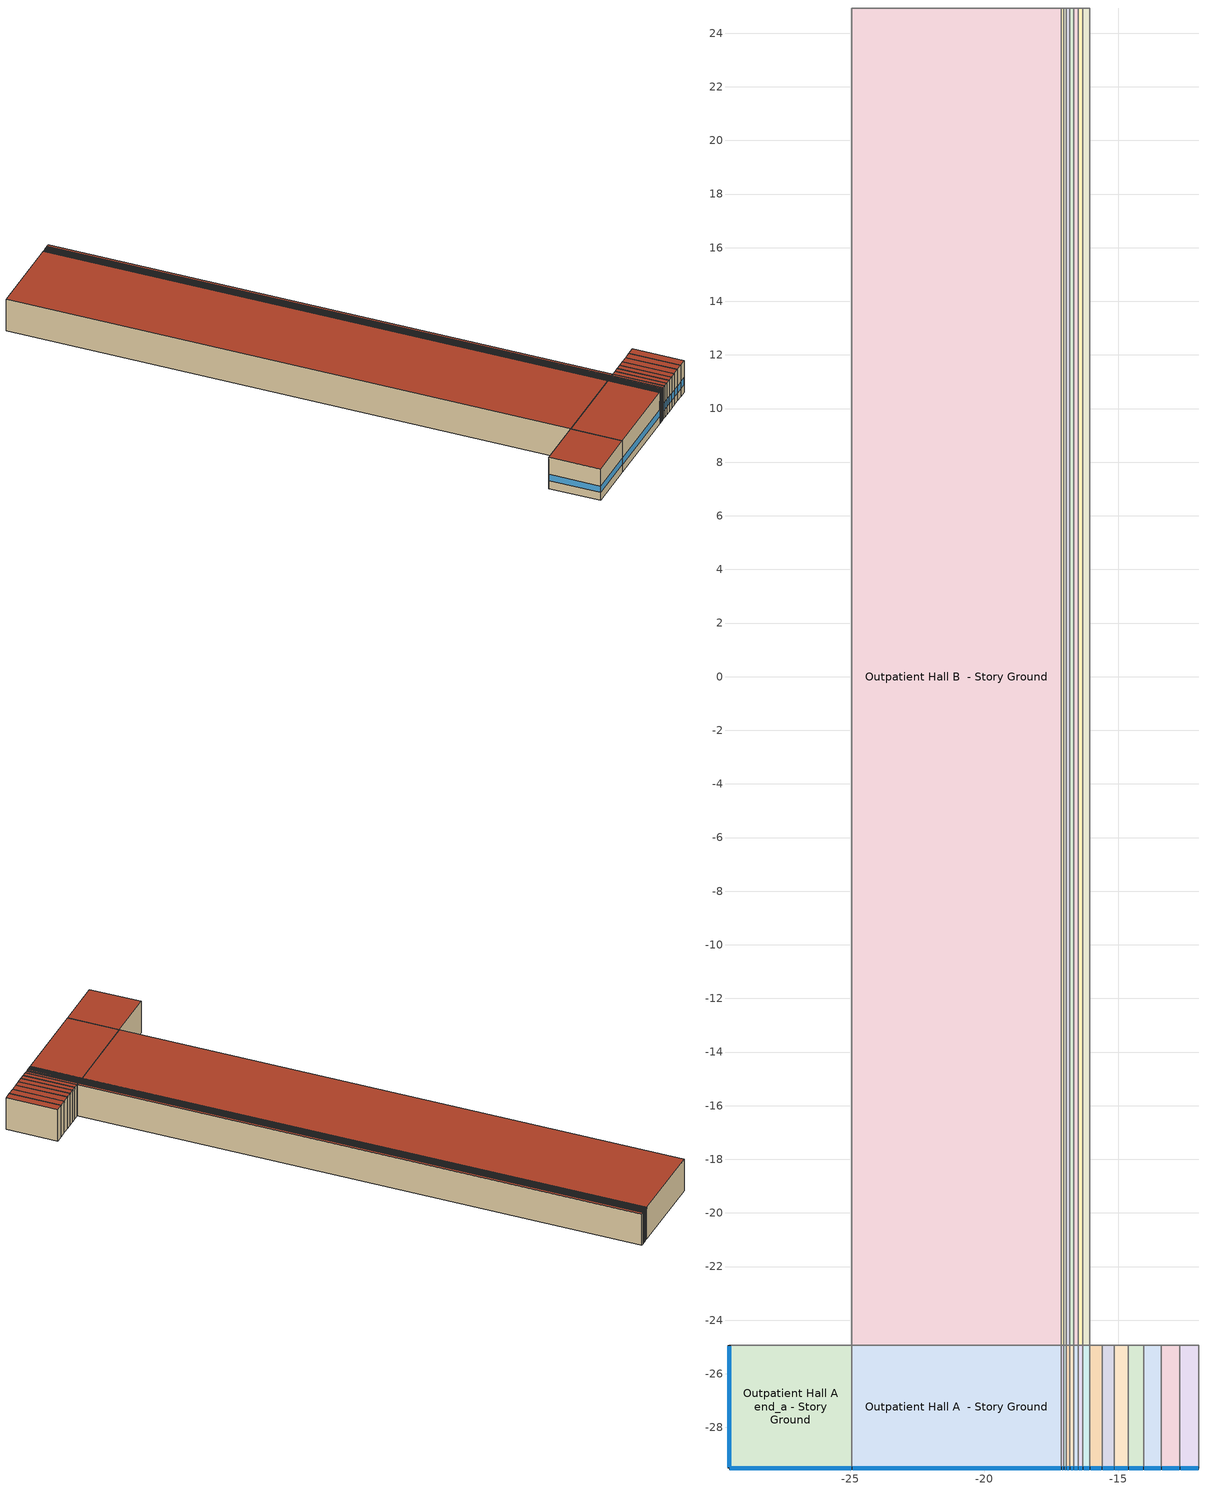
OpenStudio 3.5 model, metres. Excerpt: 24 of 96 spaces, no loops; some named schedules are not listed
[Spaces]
Outpatient Hall A end_a - Story Ground
 floor ground (ext-slab): -29.51,-29.51 -29.51,-24.94 -24.94,-24.94 -24.94,-29.51 z0
 wall outside (Typical Insulated Steel Framed Exterior Wall R-11.24): -29.51,-24.94 -29.51,-29.51 -24.94,-29.51 z0:3.05
 wall to Outpatient Hall B end_a - Story Ground: -24.94,-24.94 -29.51,-24.94 z0:3.05
 wall to Outpatient Hall A  - Story Ground: -24.94,-29.51 -24.94,-24.94 z0:3.05
 window (U 0.59 SHGC 0.36 Simple Glazing Window U-0.59 SHGC 0.36): -29.51,-24.97 -29.51,-29.49 / -29.49,-29.51 -24.97,-29.51 z0.76:1.38
 roof outside (Typical IEAD Roof R-17.24): -24.94,-29.51 -24.94,-24.94 -29.51,-24.94 -29.51,-29.51 z3.05
Outpatient Hall A  - Story Ground
 floor ground (ext-slab): -24.94,-29.51 -24.94,-24.94 -17.12,-24.94 -17.12,-29.51 z0
 wall outside (Typical Insulated Steel Framed Exterior Wall R-11.24): -24.94,-29.51 -17.12,-29.51 z0:3.05
 wall to Outpatient Hall B  - Story Ground: -17.12,-24.94 -24.94,-24.94 z0:3.05
 wall to Outpatient BioHazard A  - Story Ground: -17.12,-29.51 -17.12,-24.94 z0:3.05
 window (U 0.59 SHGC 0.36 Simple Glazing Window U-0.59 SHGC 0.36): -24.91,-29.51 -17.15,-29.51 z0.76:1.38
 roof outside (Typical IEAD Roof R-17.24): -17.12,-29.51 -17.12,-24.94 -24.94,-24.94 -24.94,-29.51 z3.05
Outpatient Hall B  - Story Ground
 floor ground (ext-slab): -24.94,-24.94 -24.94,24.94 -17.12,24.94 -17.12,-24.94 z0
 wall to Outpatient Hall B end_a - Story Ground: -24.94,24.94 -24.94,-24.94 z0:3.05
 wall to Outpatient Hall C  - Story Ground: -17.12,24.94 -24.94,24.94 z0:3.05
 wall to Outpatient BioHazard B  - Story Ground: -17.12,-24.94 -17.12,24.94 z0:3.05
 roof outside (Typical IEAD Roof R-17.24): -17.12,-24.94 -17.12,24.94 -24.94,24.94 -24.94,-24.94 z3.05
Outpatient BioHazard A  - Story Ground
 floor ground (ext-slab): -17.12,-29.51 -17.12,-24.94 -17.03,-24.94 -17.03,-29.51 z0
 wall outside (Typical Insulated Steel Framed Exterior Wall R-11.24): -17.12,-29.51 -17.03,-29.51 z0:3.05
 wall to Outpatient BioHazard B  - Story Ground: -17.03,-24.94 -17.12,-24.94 z0:3.05
 wall to Outpatient MedGas A  - Story Ground: -17.03,-29.51 -17.03,-24.94 z0:3.05
 window (U 0.59 SHGC 0.36 Simple Glazing Window U-0.59 SHGC 0.36): -17.1,-29.51 -17.06,-29.51 z0.76:2.16
 roof outside (Typical IEAD Roof R-17.24): -17.03,-29.51 -17.03,-24.94 -17.12,-24.94 -17.12,-29.51 z3.05
Outpatient BioHazard B  - Story Ground
 floor ground (ext-slab): -17.12,-24.94 -17.12,24.94 -17.03,24.94 -17.03,-24.94 z0
 wall to Outpatient BioHazard C  - Story Ground: -17.03,24.94 -17.12,24.94 z0:3.05
 wall to Outpatient MedGas B  - Story Ground: -17.03,-24.94 -17.03,24.94 z0:3.05
 roof outside (Typical IEAD Roof R-17.24): -17.03,-24.94 -17.03,24.94 -17.12,24.94 -17.12,-24.94 z3.05
Outpatient MedGas A  - Story Ground
 floor ground (ext-slab): -17.03,-29.51 -17.03,-24.94 -16.94,-24.94 -16.94,-29.51 z0
 wall outside (Typical Insulated Steel Framed Exterior Wall R-11.24): -17.03,-29.51 -16.94,-29.51 z0:3.05
 wall to Outpatient MedGas B  - Story Ground: -16.94,-24.94 -17.03,-24.94 z0:3.05
 wall to Outpatient DressingRoom A  - Story Ground: -16.94,-29.51 -16.94,-24.94 z0:3.05
 window (U 0.59 SHGC 0.36 Simple Glazing Window U-0.59 SHGC 0.36): -17.01,-29.51 -16.97,-29.51 z0.76:2.16
 roof outside (Typical IEAD Roof R-17.24): -16.94,-29.51 -16.94,-24.94 -17.03,-24.94 -17.03,-29.51 z3.05
Outpatient MedGas B  - Story Ground
 floor ground (ext-slab): -17.03,-24.94 -17.03,24.94 -16.94,24.94 -16.94,-24.94 z0
 wall to Outpatient MedGas C  - Story Ground: -16.94,24.94 -17.03,24.94 z0:3.05
 wall to Outpatient DressingRoom B  - Story Ground: -16.94,-24.94 -16.94,24.94 z0:3.05
 roof outside (Typical IEAD Roof R-17.24): -16.94,-24.94 -16.94,24.94 -17.03,24.94 -17.03,-24.94 z3.05
Outpatient DressingRoom A  - Story Ground
 floor ground (ext-slab): -16.94,-29.51 -16.94,-24.94 -16.81,-24.94 -16.81,-29.51 z0
 wall outside (Typical Insulated Steel Framed Exterior Wall R-11.24): -16.94,-29.51 -16.81,-29.51 z0:3.05
 wall to Outpatient DressingRoom B  - Story Ground: -16.81,-24.94 -16.94,-24.94 z0:3.05
 wall to Outpatient ElevatorPumpRoom A  - Story Ground: -16.81,-29.51 -16.81,-24.94 z0:3.05
 window (U 0.59 SHGC 0.36 Simple Glazing Window U-0.59 SHGC 0.36): -16.92,-29.51 -16.83,-29.51 z0.76:1.74
 roof outside (Typical IEAD Roof R-17.24): -16.81,-29.51 -16.81,-24.94 -16.94,-24.94 -16.94,-29.51 z3.05
Outpatient DressingRoom B  - Story Ground
 floor ground (ext-slab): -16.94,-24.94 -16.94,24.94 -16.81,24.94 -16.81,-24.94 z0
 wall to Outpatient DressingRoom C  - Story Ground: -16.81,24.94 -16.94,24.94 z0:3.05
 wall to Outpatient ElevatorPumpRoom B  - Story Ground: -16.81,-24.94 -16.81,24.94 z0:3.05
 roof outside (Typical IEAD Roof R-17.24): -16.81,-24.94 -16.81,24.94 -16.94,24.94 -16.94,-24.94 z3.05
Outpatient ElevatorPumpRoom A  - Story Ground
 floor ground (ext-slab): -16.81,-29.51 -16.81,-24.94 -16.66,-24.94 -16.66,-29.51 z0
 wall outside (Typical Insulated Steel Framed Exterior Wall R-11.24): -16.81,-29.51 -16.66,-29.51 z0:3.05
 wall to Outpatient ElevatorPumpRoom B  - Story Ground: -16.66,-24.94 -16.81,-24.94 z0:3.05
 wall to Outpatient Anesthesia A  - Story Ground: -16.66,-29.51 -16.66,-24.94 z0:3.05
 window (U 0.59 SHGC 0.36 Simple Glazing Window U-0.59 SHGC 0.36): -16.78,-29.51 -16.69,-29.51 z0.76:1.71
 roof outside (Typical IEAD Roof R-17.24): -16.66,-29.51 -16.66,-24.94 -16.81,-24.94 -16.81,-29.51 z3.05
Outpatient ElevatorPumpRoom B  - Story Ground
 floor ground (ext-slab): -16.81,-24.94 -16.81,24.94 -16.66,24.94 -16.66,-24.94 z0
 wall to Outpatient ElevatorPumpRoom C  - Story Ground: -16.66,24.94 -16.81,24.94 z0:3.05
 wall to Outpatient Anesthesia B  - Story Ground: -16.66,-24.94 -16.66,24.94 z0:3.05
 roof outside (Typical IEAD Roof R-17.24): -16.66,-24.94 -16.66,24.94 -16.81,24.94 -16.81,-24.94 z3.05
Outpatient Anesthesia A  - Story Ground
 floor ground (ext-slab): -16.66,-29.51 -16.66,-24.94 -16.5,-24.94 -16.5,-29.51 z0
 wall outside (Typical Insulated Steel Framed Exterior Wall R-11.24): -16.66,-29.51 -16.5,-29.51 z0:3.05
 wall to Outpatient Anesthesia B  - Story Ground: -16.5,-24.94 -16.66,-24.94 z0:3.05
 wall to Outpatient IT_Room A  - Story Ground: -16.5,-29.51 -16.5,-24.94 z0:3.05
 window (U 0.59 SHGC 0.36 Simple Glazing Window U-0.59 SHGC 0.36): -16.64,-29.51 -16.52,-29.51 z0.76:1.64
 roof outside (Typical IEAD Roof R-17.24): -16.5,-29.51 -16.5,-24.94 -16.66,-24.94 -16.66,-29.51 z3.05
Outpatient Anesthesia B  - Story Ground
 floor ground (ext-slab): -16.66,-24.94 -16.66,24.94 -16.5,24.94 -16.5,-24.94 z0
 wall to Outpatient Anesthesia C  - Story Ground: -16.5,24.94 -16.66,24.94 z0:3.05
 wall to Outpatient IT_Room B  - Story Ground: -16.5,-24.94 -16.5,24.94 z0:3.05
 roof outside (Typical IEAD Roof R-17.24): -16.5,-24.94 -16.5,24.94 -16.66,24.94 -16.66,-24.94 z3.05
Outpatient IT_Room A  - Story Ground
 floor ground (ext-slab): -16.5,-29.51 -16.5,-24.94 -16.32,-24.94 -16.32,-29.51 z0
 wall outside (Typical Insulated Steel Framed Exterior Wall R-11.24): -16.5,-29.51 -16.32,-29.51 z0:3.05
 wall to Outpatient IT_Room B  - Story Ground: -16.32,-24.94 -16.5,-24.94 z0:3.05
 wall to Outpatient MRI_Control A  - Story Ground: -16.32,-29.51 -16.32,-24.94 z0:3.05
 window (U 0.59 SHGC 0.36 Simple Glazing Window U-0.59 SHGC 0.36): -16.47,-29.51 -16.35,-29.51 z0.76:1.62
 roof outside (Typical IEAD Roof R-17.24): -16.32,-29.51 -16.32,-24.94 -16.5,-24.94 -16.5,-29.51 z3.05
Outpatient IT_Room B  - Story Ground
 floor ground (ext-slab): -16.5,-24.94 -16.5,24.94 -16.32,24.94 -16.32,-24.94 z0
 wall to Outpatient IT_Room C  - Story Ground: -16.32,24.94 -16.5,24.94 z0:3.05
 wall to Outpatient MRI_Control B  - Story Ground: -16.32,-24.94 -16.32,24.94 z0:3.05
 roof outside (Typical IEAD Roof R-17.24): -16.32,-24.94 -16.32,24.94 -16.5,24.94 -16.5,-24.94 z3.05
Outpatient MRI_Control A  - Story Ground
 floor ground (ext-slab): -16.32,-29.51 -16.32,-24.94 -16.06,-24.94 -16.06,-29.51 z0
 wall outside (Typical Insulated Steel Framed Exterior Wall R-11.24): -16.32,-29.51 -16.06,-29.51 z0:3.05
 wall to Outpatient MRI_Control B  - Story Ground: -16.06,-24.94 -16.32,-24.94 z0:3.05
 wall to Outpatient ProcedureRoom A  - Story Ground: -16.06,-29.51 -16.06,-24.94 z0:3.05
 window (U 0.59 SHGC 0.36 Simple Glazing Window U-0.59 SHGC 0.36): -16.3,-29.51 -16.08,-29.51 z0.76:1.52
 roof outside (Typical IEAD Roof R-17.24): -16.06,-29.51 -16.06,-24.94 -16.32,-24.94 -16.32,-29.51 z3.05
Outpatient MRI_Control B  - Story Ground
 floor ground (ext-slab): -16.32,-24.94 -16.32,24.94 -16.06,24.94 -16.06,-24.94 z0
 wall to Outpatient MRI_Control C  - Story Ground: -16.06,24.94 -16.32,24.94 z0:3.05
 wall to Outpatient ProcedureRoom B  - Story Ground: -16.06,-24.94 -16.06,24.94 z0:3.05
 roof outside (Typical IEAD Roof R-17.24): -16.06,-24.94 -16.06,24.94 -16.32,24.94 -16.32,-24.94 z3.05
Outpatient ProcedureRoom A  - Story Ground
 floor ground (ext-slab): -16.06,-29.51 -16.06,-24.94 -15.61,-24.94 -15.61,-29.51 z0
 wall outside (Typical Insulated Steel Framed Exterior Wall R-11.24): -16.06,-29.51 -15.61,-29.51 z0:3.05
 wall to Outpatient ProcedureRoom B  - Story Ground: -15.61,-24.94 -16.06,-24.94 z0:3.05
 wall to Outpatient CleanWork A  - Story Ground: -15.61,-29.51 -15.61,-24.94 z0:3.05
 window (U 0.59 SHGC 0.36 Simple Glazing Window U-0.59 SHGC 0.36): -16.03,-29.51 -15.63,-29.51 z0.76:1.45
 roof outside (Typical IEAD Roof R-17.24): -15.61,-29.51 -15.61,-24.94 -16.06,-24.94 -16.06,-29.51 z3.05
Outpatient CleanWork A  - Story Ground
 floor ground (ext-slab): -15.61,-29.51 -15.61,-24.94 -15.15,-24.94 -15.15,-29.51 z0
 wall outside (Typical Insulated Steel Framed Exterior Wall R-11.24): -15.61,-29.51 -15.15,-29.51 z0:3.05
 wall to Outpatient CleanWork B  - Story Ground: -15.15,-24.94 -15.61,-24.94 z0:3.05
 wall to Outpatient Conference A  - Story Ground: -15.15,-29.51 -15.15,-24.94 z0:3.05
 window (U 0.59 SHGC 0.36 Simple Glazing Window U-0.59 SHGC 0.36): -15.58,-29.51 -15.18,-29.51 z0.76:1.45
 roof outside (Typical IEAD Roof R-17.24): -15.15,-29.51 -15.15,-24.94 -15.61,-24.94 -15.61,-29.51 z3.05
Outpatient Conference A  - Story Ground
 floor ground (ext-slab): -15.15,-29.51 -15.15,-24.94 -14.62,-24.94 -14.62,-29.51 z0
 wall outside (Typical Insulated Steel Framed Exterior Wall R-11.24): -15.15,-29.51 -14.62,-29.51 z0:3.05
 wall to Outpatient Conference B  - Story Ground: -14.62,-24.94 -15.15,-24.94 z0:3.05
 wall to Outpatient Soil Work A  - Story Ground: -14.62,-29.51 -14.62,-24.94 z0:3.05
 window (U 0.59 SHGC 0.36 Simple Glazing Window U-0.59 SHGC 0.36): -15.13,-29.51 -14.65,-29.51 z0.76:1.44
 roof outside (Typical IEAD Roof R-17.24): -14.62,-29.51 -14.62,-24.94 -15.15,-24.94 -15.15,-29.51 z3.05
Outpatient Soil Work A  - Story Ground
 floor ground (ext-slab): -14.62,-29.51 -14.62,-24.94 -14.06,-24.94 -14.06,-29.51 z0
 wall outside (Typical Insulated Steel Framed Exterior Wall R-11.24): -14.62,-29.51 -14.06,-29.51 z0:3.05
 wall to Outpatient Soil Work B  - Story Ground: -14.06,-24.94 -14.62,-24.94 z0:3.05
 wall to Outpatient Cafe A  - Story Ground: -14.06,-29.51 -14.06,-24.94 z0:3.05
 window (U 0.59 SHGC 0.36 Simple Glazing Window U-0.59 SHGC 0.36): -14.6,-29.51 -14.08,-29.51 z0.76:1.43
 roof outside (Typical IEAD Roof R-17.24): -14.06,-29.51 -14.06,-24.94 -14.62,-24.94 -14.62,-29.51 z3.05
Outpatient Cafe A  - Story Ground
 floor ground (ext-slab): -14.06,-29.51 -14.06,-24.94 -13.39,-24.94 -13.39,-29.51 z0
 wall outside (Typical Insulated Steel Framed Exterior Wall R-11.24): -14.06,-29.51 -13.39,-29.51 z0:3.05
 wall to Outpatient Cafe B  - Story Ground: -13.39,-24.94 -14.06,-24.94 z0:3.05
 wall to Outpatient MRI A  - Story Ground: -13.39,-29.51 -13.39,-24.94 z0:3.05
 window (U 0.59 SHGC 0.36 Simple Glazing Window U-0.59 SHGC 0.36): -14.03,-29.51 -13.42,-29.51 z0.76:1.42
 roof outside (Typical IEAD Roof R-17.24): -13.39,-29.51 -13.39,-24.94 -14.06,-24.94 -14.06,-29.51 z3.05
Outpatient MRI A  - Story Ground
 floor ground (ext-slab): -13.39,-29.51 -13.39,-24.94 -12.7,-24.94 -12.7,-29.51 z0
 wall outside (Typical Insulated Steel Framed Exterior Wall R-11.24): -13.39,-29.51 -12.7,-29.51 z0:3.05
 wall to Outpatient MRI B  - Story Ground: -12.7,-24.94 -13.39,-24.94 z0:3.05
 wall to Outpatient Elec/MechRoom A  - Story Ground: -12.7,-29.51 -12.7,-24.94 z0:3.05
 window (U 0.59 SHGC 0.36 Simple Glazing Window U-0.59 SHGC 0.36): -13.37,-29.51 -12.73,-29.51 z0.76:1.42
 roof outside (Typical IEAD Roof R-17.24): -12.7,-29.51 -12.7,-24.94 -13.39,-24.94 -13.39,-29.51 z3.05
Outpatient Elec/MechRoom A  - Story Ground
 floor ground (ext-slab): -12.7,-29.51 -12.7,-24.94 -12,-24.94 -12,-29.51 z0
 wall outside (Typical Insulated Steel Framed Exterior Wall R-11.24): -12.7,-29.51 -12,-29.51 z0:3.05
 wall to Outpatient Elec/MechRoom B  - Story Ground: -12,-24.94 -12.7,-24.94 z0:3.05
 wall to Outpatient PreOp A  - Story Ground: -12,-29.51 -12,-24.94 z0:3.05
 window (U 0.59 SHGC 0.36 Simple Glazing Window U-0.59 SHGC 0.36): -12.68,-29.51 -12.03,-29.51 z0.76:1.42
 roof outside (Typical IEAD Roof R-17.24): -12,-29.51 -12,-24.94 -12.7,-24.94 -12.7,-29.51 z3.05
[Site]
Knoxville Municipal: Latitude {deg}=35.82; Longitude {deg}=-83.99; Time Zone {hr}=-5; Elevation {m}=299; Terrain=City
[Site:WaterMainsTemperature]
Calculation Method=Correlation; Annual Average Outdoor Air Temperature {C}=16.1917; Maximum Difference In Monthly Average Outdoor Air Temperatures {deltaC}=20.5
[SizingPeriod:DesignDay] Daily Dry-Bulb Temperature Range {deltaC}=10.3; Barometric Pressure {Pa}=97784; Wind Speed {m/s}=3.2; Wind Direction {deg}=260; Sky Clearness=0; Rain Indicator=No; Snow Indicator=No; Day of Month=21; Month=7; Day Type=SummerDesignDay; Daylight Saving Time Indicator=No; Dry-Bulb Temperature Range Modifier Type=DefaultMultipliers; Solar Model Indicator=ASHRAETau; ASHRAE Clear Sky Optical Depth for Beam Irradiance=0.455; ASHRAE Clear Sky Optical Depth for Diffuse Irradiance=2.134
Name | Maximum Dry-Bulb Temperature {C} | Humidity Condition Type | Wetbulb or DewPoint at Maximum Dry-Bulb {C}
Knoxville Municipal Ann Clg .4% Condns DB=>MWB 1 | 33.9 | Wetbulb | 23.3
Knoxville Municipal Ann Clg .4% Condns WB=>MDB 1 | 31 | Wetbulb | 25.1
Knoxville Municipal Ann Clg 1% Condns DB=>MWB 1 | 32.6 | Wetbulb | 23.1
Knoxville Municipal Ann Clg 2% Condns DP=>MDB 1 | 26.4 | Dewpoint | 22.4
[ClimateZones]
Climate Zone Institution Name 1=ASHRAE; Climate Zone Document Name 1=ANSI/ASHRAE Standard 169; Climate Zone Document Year 1=2006; Climate Zone Value 1=ASHRAE 169-2013-4A; Climate Zone Institution Name 2=CEC; Climate Zone Document Name 2=California Climate Zone Descriptions; Climate Zone Document Year 2=1995
[Building]
ComStock 90.1-2004|Outpatient: North Axis {deg}=270; Default Construction Set=Res ComStock 90.1-2004 - Outpatient - ASHRAE 169-2013-4A; Default Schedule Set=Building Default Schedule Set; Standards Building Type=Outpatient
[Site:GroundTemperature:BuildingSurface]
20.15, 20.07, 20.18, 20.33, 20.5, 21.55, 21.82, 21.91, 21.85, 20.84, 20.51, 20.3
[DefaultConstructionSet]
Res ComStock 90.1-2004 - Outpatient - ASHRAE 169-2013-4A: Default Exterior Surface Constructions=Default Surface Constructions 1; Default Interior Surface Constructions=Default Surface Constructions 2; Default Ground Contact Surface Constructions=Default Surface Constructions 3; Default Exterior SubSurface Constructions=Default Sub Surface Constructions 1; Default Interior SubSurface Constructions=Default Sub Surface Constructions 2; Interior Partition Construction=Typical Interior Partition
[DefaultSurfaceConstructions]
Name | Floor Construction | Wall Construction | Roof Ceiling Construction
Default Surface Constructions 1 | Typical Insulated Exterior Mass Floor R-9.35 | Typical Insulated Steel Framed Exterior Wall R-8.06 | Typical IEAD Roof R-15.87
Default Surface Constructions 2 | Typical Interior Floor | Typical Interior Wall | Typical Interior Ceiling
Default Surface Constructions 3 | Typical Insulated Carpeted 6in Slab Floor | Typical Insulated Basement Mass Wall
[Construction]
Typical Insulated Exterior Mass Floor R-9.35: Typical Insulation R-6.78, 4 in. Normalweight Concrete Floor, Typical Carpet Pad
Typical Insulated Steel Framed Exterior Wall R-8.06: 25mm Stucco, 5/8 in. Gypsum Board, Typical Insulation R-5.89, 5/8 in. Gypsum Board
Typical IEAD Roof R-15.87: Roof Membrane, Typical Insulation R-14.76, Metal Roof Surface
Typical Interior Floor: 100mm Normalweight concrete floor, CP02 CARPET PAD
Typical Interior Wall: G01 13mm gypsum board, G01 13mm gypsum board
Typical Interior Ceiling: CP02 CARPET PAD, 100mm Normalweight concrete floor
Typical Insulated Carpeted 6in Slab Floor: 6 in. Normalweight Concrete Floor, Typical Carpet Pad
Typical Insulated Basement Mass Wall: 8 in. Concrete Block Basement Wall
U 0.57 SHGC 0.39 Dbl Ref-D Clr 6mm/6mm Air: REF D CLEAR 6MM, AIR 6MM, CLEAR 6MM
Typical Insulated Metal Door R-1.43: F08 Metal surface, Typical Insulation R-0.58
Typical Overhead Door R-0.86: Typical Insulation R-0.01
U 1.17 SHGC 0.49 Simple Glazing Skylight U-1.17 SHGC 0.39: U 1.17 SHGC 0.49 Simple Glazing U-1.17 SHGC 0.39
Typical Interior Window: Clear 3mm
Typical Interior Door; Typical Interior Partition: G05 25mm wood
InteriorFurnishings: Std Wood 6inch
ext-slab: 6 in. Normalweight Concrete Floor
Typical IEAD Roof R-17.24: Roof Membrane, Typical Insulation R-16.12, Metal Roof Surface
Typical Insulated Steel Framed Exterior Wall R-11.24: 25mm Stucco, 5/8 in. Gypsum Board, Typical Insulation R-9.06, 5/8 in. Gypsum Board
U 0.59 SHGC 0.36 Simple Glazing Window U-0.59 SHGC 0.36: U 0.59 SHGC 0.36 Simple Glazing U-1.18 SHGC 0.36
[Material:NoMass] Roughness=Smooth; Thermal Absorptance=0.9; Solar Absorptance=0.7
Name | Thermal Resistance {m2-K/W} | Visible Absorptance
Typical Insulation R-6.78 | 1.19347 | 0.7
Typical Carpet Pad; CP02 CARPET PAD | 0.21648 | 0.8
Typical Insulation R-5.89 | 1.03652 | 0.7
Typical Insulation R-14.76 | 2.59864 | 0.7
Typical Insulation R-0.58 | 0.101875 | 0.7
Typical Insulation R-0.01 | 0.001 | 0.7
Typical Insulation R-16.12 | 2.83962 | 0.7
Typical Insulation R-9.06 | 1.59504 | 0.7
[Material]
Name | Roughness | Thickness {m} | Conductivity {W/m-K} | Density {kg/m3} | Specific Heat {J/kg-K} | Thermal Absorptance | Solar Absorptance | Visible Absorptance
4 in. Normalweight Concrete Floor | MediumRough | 0.1016 | 2.31 | 2322 | 832 | 0.9 | 0.7 | 0.7
25mm Stucco | Smooth | 0.0254 | 0.72 | 1856 | 840 | 0.9 | 0.7 | 0.7
5/8 in. Gypsum Board | MediumSmooth | 0.0159 | 0.16 | 800 | 1090 | 0.9 | 0.7 | 0.7
Roof Membrane | VeryRough | 0.0095 | 0.16 | 1121.29 | 1460 | 0.9 | 0.7 | 0.7
Metal Roof Surface; F08 Metal surface | Smooth | 0.0008 | 45.28 | 7824 | 500 | 0.9 | 0.7 | 0.7
100mm Normalweight concrete floor | MediumRough | 0.1016 | 2.31045 | 2322 | 832.557 |  | 0 | 0
G01 13mm gypsum board | Smooth | 0.0127 | 0.160031 | 800.001 | 1090.73 | 0.9 | 0.7 | 0.5
6 in. Normalweight Concrete Floor | MediumRough | 0.1524 | 2.31 | 2322 | 832 | 0.9 | 0.7 | 0.7
8 in. Concrete Block Basement Wall | MediumRough | 0.2032 | 1.326 | 1842 | 912 | 0.9 | 0.7 | 0.7
G05 25mm wood | MediumSmooth | 0.0254 | 0.15 | 608 | 1630 | 0.9 | 0.5 | 0.5
Std Wood 6inch | MediumSmooth | 0.15 | 0.12 | 540 | 1210 | 0.9 | 0.7 | 0.7
[DefaultSubSurfaceConstructions]
Name | Fixed Window Construction | Operable Window Construction | Door Construction | Glass Door Construction | Overhead Door Construction | Skylight Construction | Tubular Daylight Dome Construction | Tubular Daylight Diffuser Construction
Default Sub Surface Constructions 1 | U 0.57 SHGC 0.39 Dbl Ref-D Clr 6mm/6mm Air | U 0.57 SHGC 0.39 Dbl Ref-D Clr 6mm/6mm Air | Typical Insulated Metal Door R-1.43 | U 0.57 SHGC 0.39 Dbl Ref-D Clr 6mm/6mm Air | Typical Overhead Door R-0.86 | U 1.17 SHGC 0.49 Simple Glazing Skylight U-1.17 SHGC 0.39 | Typical Interior Window | Typical Interior Window
Default Sub Surface Constructions 2 | Typical Interior Window | Typical Interior Window | Typical Interior Door
[WindowMaterial:Glazing] Optical Data Type=SpectralAverage; Infrared Transmittance at Normal Incidence=0; Front Side Infrared Hemispherical Emissivity=0.84; Conductivity {W/m-K}=0.9; Dirt Correction Factor for Solar and Visible Transmittance=1; Solar Diffusing=No
Name | Thickness {m} | Solar Transmittance at Normal Incidence | Front Side Solar Reflectance at Normal Incidence | Back Side Solar Reflectance at Normal Incidence | Visible Transmittance at Normal Incidence | Front Side Visible Reflectance at Normal Incidence | Back Side Visible Reflectance at Normal Incidence | Back Side Infrared Hemispherical Emissivity
REF D CLEAR 6MM | 0.006 | 0.429 | 0.308 | 0.379 | 0.334 | 0.453 | 0.505 | 0.82
CLEAR 6MM | 0.006 | 0.775 | 0.071 | 0.071 | 0.881 | 0.08 | 0.08 | 0.84
Clear 3mm | 0.003 | 0.837 | 0.075 | 0.075 | 0.898 | 0.081 | 0.081 | 0.84
[WindowMaterial:Gas]
AIR 6MM: Gas Type=Air; Thickness {m}=0.0063
[WindowMaterial:SimpleGlazingSystem]
Name | U-Factor {W/m2-K} | Solar Heat Gain Coefficient | Visible Transmittance
U 1.17 SHGC 0.49 Simple Glazing U-1.17 SHGC 0.39 | 6.64357 | 0.39 | 0.38
U 0.59 SHGC 0.36 Simple Glazing U-1.18 SHGC 0.36 | 6.72051 | 0.36 | 0.27
[SpaceType] Standards Building Type=Outpatient
Name | Default Schedule Set | Design Specification Outdoor Air Object | Standards Space Type
Outpatient Anesthesia - ComStock 90.1-2004 | Outpatient Anesthesia Schedule Set | Outpatient Anesthesia Ventilation | Anesthesia
Outpatient BioHazard - ComStock 90.1-2004 | Outpatient BioHazard Schedule Set | Outpatient BioHazard Ventilation | BioHazard
Outpatient Cafe - ComStock 90.1-2004 | Outpatient Cafe Schedule Set | Outpatient Cafe Ventilation | Cafe
Outpatient CleanWork - ComStock 90.1-2004 | Outpatient CleanWork Schedule Set | Outpatient CleanWork Ventilation | CleanWork
Outpatient Conference - ComStock 90.1-2004 | Outpatient Conference Schedule Set | Outpatient Conference Ventilation | Conference
Outpatient DressingRoom - ComStock 90.1-2004 | Outpatient DressingRoom Schedule Set | Outpatient DressingRoom Ventilation | DressingRoom
Outpatient Elec/MechRoom - ComStock 90.1-2004 | Outpatient Elec/MechRoom Schedule Set | Outpatient Elec/MechRoom Ventilation | Elec/MechRoom
Outpatient ElevatorPumpRoom - ComStock 90.1-2004 | Outpatient ElevatorPumpRoom Schedule Set | Outpatient ElevatorPumpRoom Ventilation | ElevatorPumpRoom
Outpatient Hall - ComStock 90.1-2004 | Outpatient Hall Schedule Set | Outpatient Hall Ventilation | Hall
Outpatient IT_Room - ComStock 90.1-2004 | Outpatient IT_Room Schedule Set | Outpatient IT_Room Ventilation | IT_Room
Outpatient MedGas - ComStock 90.1-2004 | Outpatient MedGas Schedule Set | Outpatient MedGas Ventilation | MedGas
Outpatient MRI - ComStock 90.1-2004 | Outpatient MRI Schedule Set | Outpatient MRI Ventilation | MRI
Outpatient MRI_Control - ComStock 90.1-2004 | Outpatient MRI_Control Schedule Set | Outpatient MRI_Control Ventilation | MRI_Control
Outpatient ProcedureRoom - ComStock 90.1-2004 | Outpatient ProcedureRoom Schedule Set | Outpatient ProcedureRoom Ventilation | ProcedureRoom
Outpatient Soil Work - ComStock 90.1-2004 | Outpatient Soil Work Schedule Set | Outpatient Soil Work Ventilation | Soil Work
[BuildingStory]
Story Ground: Nominal Z Coordinate {m}=0; Nominal Floor to Floor Height {m}=3.048
[Space] Building Story=Story Ground
Name | Space Type | Thermal Zone
Outpatient Hall A end_a - Story Ground | Outpatient Hall - ComStock 90.1-2004 | Zone Outpatient Hall A end_a - Story Ground
Outpatient Hall A  - Story Ground | Outpatient Hall - ComStock 90.1-2004 | Zone Outpatient Hall A  - Story Ground
Outpatient Hall B  - Story Ground | Outpatient Hall - ComStock 90.1-2004 | Zone Outpatient Hall B  - Story Ground
Outpatient BioHazard A  - Story Ground | Outpatient BioHazard - ComStock 90.1-2004 | Zone Outpatient BioHazard A  - Story Ground
Outpatient BioHazard B  - Story Ground | Outpatient BioHazard - ComStock 90.1-2004 | Zone Outpatient BioHazard B  - Story Ground
Outpatient MedGas A  - Story Ground | Outpatient MedGas - ComStock 90.1-2004 | Zone Outpatient MedGas A  - Story Ground
Outpatient MedGas B  - Story Ground | Outpatient MedGas - ComStock 90.1-2004 | Zone Outpatient MedGas B  - Story Ground
Outpatient DressingRoom A  - Story Ground | Outpatient DressingRoom - ComStock 90.1-2004 | Zone Outpatient DressingRoom A  - Story Ground
Outpatient DressingRoom B  - Story Ground | Outpatient DressingRoom - ComStock 90.1-2004 | Zone Outpatient DressingRoom B  - Story Ground
Outpatient ElevatorPumpRoom A  - Story Ground | Outpatient ElevatorPumpRoom - ComStock 90.1-2004 | Zone Outpatient ElevatorPumpRoom A  - Story Ground
Outpatient ElevatorPumpRoom B  - Story Ground | Outpatient ElevatorPumpRoom - ComStock 90.1-2004 | Zone Outpatient ElevatorPumpRoom B  - Story Ground
Outpatient Anesthesia A  - Story Ground | Outpatient Anesthesia - ComStock 90.1-2004 | Zone Outpatient Anesthesia A  - Story Ground
Outpatient Anesthesia B  - Story Ground | Outpatient Anesthesia - ComStock 90.1-2004 | Zone Outpatient Anesthesia B  - Story Ground
Outpatient IT_Room A  - Story Ground | Outpatient IT_Room - ComStock 90.1-2004 | Zone Outpatient IT_Room A  - Story Ground
Outpatient IT_Room B  - Story Ground | Outpatient IT_Room - ComStock 90.1-2004 | Zone Outpatient IT_Room B  - Story Ground
Outpatient MRI_Control A  - Story Ground | Outpatient MRI_Control - ComStock 90.1-2004 | Zone Outpatient MRI_Control A  - Story Ground
Outpatient MRI_Control B  - Story Ground | Outpatient MRI_Control - ComStock 90.1-2004 | Zone Outpatient MRI_Control B  - Story Ground
Outpatient ProcedureRoom A  - Story Ground | Outpatient ProcedureRoom - ComStock 90.1-2004 | Zone Outpatient ProcedureRoom A  - Story Ground
Outpatient CleanWork A  - Story Ground | Outpatient CleanWork - ComStock 90.1-2004 | Zone Outpatient CleanWork A  - Story Ground
Outpatient Conference A  - Story Ground | Outpatient Conference - ComStock 90.1-2004 | Zone Outpatient Conference A  - Story Ground
Outpatient Soil Work A  - Story Ground | Outpatient Soil Work - ComStock 90.1-2004 | Zone Outpatient Soil Work A  - Story Ground
Outpatient Cafe A  - Story Ground | Outpatient Cafe - ComStock 90.1-2004 | Zone Outpatient Cafe A  - Story Ground
Outpatient MRI A  - Story Ground | Outpatient MRI - ComStock 90.1-2004 | Zone Outpatient MRI A  - Story Ground
Outpatient Elec/MechRoom A  - Story Ground | Outpatient Elec/MechRoom - ComStock 90.1-2004 | Zone Outpatient Elec/MechRoom A  - Story Ground
[ThermalZone] Multiplier=1; Use Ideal Air Loads=No
Name | Thermostat
Zone Outpatient Hall A end_a - Story Ground | Outpatient Hall - ComStock 90.1-2004 Thermostat 4
Zone Outpatient Hall A  - Story Ground | Outpatient Hall - ComStock 90.1-2004 Thermostat 5
Zone Outpatient Hall B  - Story Ground | Outpatient Hall - ComStock 90.1-2004 Thermostat 3
Zone Outpatient BioHazard A  - Story Ground | Outpatient BioHazard - ComStock 90.1-2004 Thermostat 2
Zone Outpatient BioHazard B  - Story Ground | Outpatient BioHazard - ComStock 90.1-2004 Thermostat
Zone Outpatient MedGas A  - Story Ground | Outpatient MedGas - ComStock 90.1-2004 Thermostat 2
Zone Outpatient MedGas B  - Story Ground | Outpatient MedGas - ComStock 90.1-2004 Thermostat
Zone Outpatient DressingRoom A  - Story Ground | Outpatient DressingRoom - ComStock 90.1-2004 Thermostat 1
Zone Outpatient DressingRoom B  - Story Ground | Outpatient DressingRoom - ComStock 90.1-2004 Thermostat 2
Zone Outpatient ElevatorPumpRoom A  - Story Ground | Outpatient ElevatorPumpRoom - ComStock 90.1-2004 Thermostat 2
Zone Outpatient ElevatorPumpRoom B  - Story Ground | Outpatient ElevatorPumpRoom - ComStock 90.1-2004 Thermostat 1
Zone Outpatient Anesthesia A  - Story Ground | Outpatient Anesthesia - ComStock 90.1-2004 Thermostat
Zone Outpatient Anesthesia B  - Story Ground | Outpatient Anesthesia - ComStock 90.1-2004 Thermostat 1
Zone Outpatient IT_Room A  - Story Ground | Outpatient IT_Room - ComStock 90.1-2004 Thermostat
Zone Outpatient IT_Room B  - Story Ground | Outpatient IT_Room - ComStock 90.1-2004 Thermostat 1
Zone Outpatient MRI_Control A  - Story Ground | Outpatient MRI_Control - ComStock 90.1-2004 Thermostat 2
Zone Outpatient MRI_Control B  - Story Ground | Outpatient MRI_Control - ComStock 90.1-2004 Thermostat
Zone Outpatient ProcedureRoom A  - Story Ground | Outpatient ProcedureRoom - ComStock 90.1-2004 Thermostat 1
Zone Outpatient CleanWork A  - Story Ground | Outpatient CleanWork - ComStock 90.1-2004 Thermostat 2
Zone Outpatient Conference A  - Story Ground | Outpatient Conference - ComStock 90.1-2004 Thermostat
Zone Outpatient Soil Work A  - Story Ground | Outpatient Soil Work - ComStock 90.1-2004 Thermostat 1
Zone Outpatient Cafe A  - Story Ground | Outpatient Cafe - ComStock 90.1-2004 Thermostat
Zone Outpatient MRI A  - Story Ground | Outpatient MRI - ComStock 90.1-2004 Thermostat 1
Zone Outpatient Elec/MechRoom A  - Story Ground | Outpatient Elec/MechRoom - ComStock 90.1-2004 Thermostat 2
[People:Definition] Number of People Calculation Method=People/Area; Fraction Radiant=0.3
Name | People per Space Floor Area {person/m2}
Outpatient Soil Work People Definition; Outpatient ProcedureRoom People Definition; Outpatient CleanWork People Definition; Outpatient MRI_Control People Definition; Outpatient MRI People Definition; Outpatient Anesthesia People Definition | 0.215493
Outpatient Cafe People Definition | 1.07521
Outpatient Conference People Definition | 0.537657
Outpatient IT_Room People Definition | 0.0538196
[People] Work Efficiency Schedule=Work Efficiency Schedule; Clothing Insulation Schedule=Clothing Schedule; Air Velocity Schedule=Air Velocity Schedule; Multiplier=1
Name | People Definition | Space or SpaceType
Outpatient Soil Work People | Outpatient Soil Work People Definition | Outpatient Soil Work - ComStock 90.1-2004
Outpatient ProcedureRoom People | Outpatient ProcedureRoom People Definition | Outpatient ProcedureRoom - ComStock 90.1-2004
Outpatient Cafe People | Outpatient Cafe People Definition | Outpatient Cafe - ComStock 90.1-2004
Outpatient CleanWork People | Outpatient CleanWork People Definition | Outpatient CleanWork - ComStock 90.1-2004
Outpatient Conference People | Outpatient Conference People Definition | Outpatient Conference - ComStock 90.1-2004
Outpatient IT_Room People | Outpatient IT_Room People Definition | Outpatient IT_Room - ComStock 90.1-2004
Outpatient MRI_Control People | Outpatient MRI_Control People Definition | Outpatient MRI_Control - ComStock 90.1-2004
Outpatient MRI People | Outpatient MRI People Definition | Outpatient MRI - ComStock 90.1-2004
Outpatient Anesthesia People | Outpatient Anesthesia People Definition | Outpatient Anesthesia - ComStock 90.1-2004
[Lights:Definition] Design Level Calculation Method=Watts/Area; Fraction Radiant=0.7; Fraction Visible=0.2; Return Air Fraction=0
Name | Watts per Space Floor Area {W/m2}
Outpatient Soil Work Lights Definition; Outpatient Elec/MechRoom Lights Definition; Outpatient CleanWork Lights Definition; Outpatient Anesthesia Lights Definition; Outpatient ElevatorPumpRoom - ComStock 90.1-2004 Lights Definition | 16.1459
Outpatient ProcedureRoom Lights Definition | 29.0626
Outpatient BioHazard Lights Definition; Outpatient Cafe Lights Definition; Outpatient MedGas Lights Definition | 9.68752
Outpatient Conference Lights Definition | 13.9931
Outpatient IT_Room Lights Definition | 11.8403
Outpatient MRI_Control Lights Definition; Outpatient MRI Lights Definition | 4.30556
Outpatient Hall Lights Definition | 10.7639
[Lights] Fraction Replaceable=1
Name | Lights Definition | Space or SpaceType
Outpatient Soil Work Lights | Outpatient Soil Work Lights Definition | Outpatient Soil Work - ComStock 90.1-2004
Outpatient ProcedureRoom Lights | Outpatient ProcedureRoom Lights Definition | Outpatient ProcedureRoom - ComStock 90.1-2004
Outpatient Elec/MechRoom Lights | Outpatient Elec/MechRoom Lights Definition | Outpatient Elec/MechRoom - ComStock 90.1-2004
Outpatient BioHazard Lights | Outpatient BioHazard Lights Definition | Outpatient BioHazard - ComStock 90.1-2004
Outpatient Cafe Lights | Outpatient Cafe Lights Definition | Outpatient Cafe - ComStock 90.1-2004
Outpatient CleanWork Lights | Outpatient CleanWork Lights Definition | Outpatient CleanWork - ComStock 90.1-2004
Outpatient Conference Lights | Outpatient Conference Lights Definition | Outpatient Conference - ComStock 90.1-2004
Outpatient MedGas Lights | Outpatient MedGas Lights Definition | Outpatient MedGas - ComStock 90.1-2004
Outpatient IT_Room Lights | Outpatient IT_Room Lights Definition | Outpatient IT_Room - ComStock 90.1-2004
Outpatient MRI_Control Lights | Outpatient MRI_Control Lights Definition | Outpatient MRI_Control - ComStock 90.1-2004
Outpatient Hall Lights | Outpatient Hall Lights Definition | Outpatient Hall - ComStock 90.1-2004
Outpatient MRI Lights | Outpatient MRI Lights Definition | Outpatient MRI - ComStock 90.1-2004
Outpatient Anesthesia Lights | Outpatient Anesthesia Lights Definition | Outpatient Anesthesia - ComStock 90.1-2004
Outpatient ElevatorPumpRoom - ComStock 90.1-2004 Lights | Outpatient ElevatorPumpRoom - ComStock 90.1-2004 Lights Definition | Outpatient ElevatorPumpRoom - ComStock 90.1-2004
[ElectricEquipment:Definition] Design Level Calculation Method=Watts/Area; Fraction Latent=0; Fraction Radiant=0.5; Fraction Lost=0
Name | Watts per Space Floor Area {W/m2}
Outpatient Soil Work Elec Equip Definition; Outpatient CleanWork Elec Equip Definition; Outpatient Anesthesia Elec Equip Definition | 21.5278
Outpatient ProcedureRoom Elec Equip Definition | 32.2917
Outpatient Elec/MechRoom Elec Equip Definition | 53.8196
Outpatient BioHazard Elec Equip Definition; Outpatient MedGas Elec Equip Definition | 1.07639
Outpatient Cafe Elec Equip Definition; Outpatient Conference Elec Equip Definition | 10.7639
Outpatient IT_Room Elec Equip Definition; Outpatient MRI_Control Elec Equip Definition | 11.8403
Outpatient Hall Elec Equip Definition | 4.30556
Outpatient MRI Elec Equip Definition | 573.716
[ElectricEquipment]
Name | Electric Equipment Definition | Space or SpaceType
Outpatient Soil Work Elec Equip | Outpatient Soil Work Elec Equip Definition | Outpatient Soil Work - ComStock 90.1-2004
Outpatient ProcedureRoom Elec Equip | Outpatient ProcedureRoom Elec Equip Definition | Outpatient ProcedureRoom - ComStock 90.1-2004
Outpatient Elec/MechRoom Elec Equip | Outpatient Elec/MechRoom Elec Equip Definition | Outpatient Elec/MechRoom - ComStock 90.1-2004
Outpatient BioHazard Elec Equip | Outpatient BioHazard Elec Equip Definition | Outpatient BioHazard - ComStock 90.1-2004
Outpatient Cafe Elec Equip | Outpatient Cafe Elec Equip Definition | Outpatient Cafe - ComStock 90.1-2004
Outpatient CleanWork Elec Equip | Outpatient CleanWork Elec Equip Definition | Outpatient CleanWork - ComStock 90.1-2004
Outpatient Conference Elec Equip | Outpatient Conference Elec Equip Definition | Outpatient Conference - ComStock 90.1-2004
Outpatient MedGas Elec Equip | Outpatient MedGas Elec Equip Definition | Outpatient MedGas - ComStock 90.1-2004
Outpatient IT_Room Elec Equip | Outpatient IT_Room Elec Equip Definition | Outpatient IT_Room - ComStock 90.1-2004
Outpatient MRI_Control Elec Equip | Outpatient MRI_Control Elec Equip Definition | Outpatient MRI_Control - ComStock 90.1-2004
Outpatient Hall Elec Equip | Outpatient Hall Elec Equip Definition | Outpatient Hall - ComStock 90.1-2004
Outpatient MRI Elec Equip | Outpatient MRI Elec Equip Definition | Outpatient MRI - ComStock 90.1-2004
Outpatient Anesthesia Elec Equip | Outpatient Anesthesia Elec Equip Definition | Outpatient Anesthesia - ComStock 90.1-2004
[DesignSpecification:OutdoorAir] Outdoor Air Flow per Person {m3/s-person}=0; Outdoor Air Flow Air Changes per Hour {1/hr}=0
Name | Outdoor Air Method | Outdoor Air Flow per Floor Area {m3/s-m2} | Outdoor Air Flow Rate {m3/s}
Outpatient Soil Work Ventilation; Outpatient CleanWork Ventilation; Outpatient MRI_Control Ventilation; Outpatient MRI Ventilation; Outpatient Anesthesia Ventilation | Sum | 0.001524 | 0
Outpatient ProcedureRoom Ventilation | Sum | 0.004064 | 0
Outpatient ElevatorPumpRoom Ventilation; Outpatient Elec/MechRoom Ventilation |  | 0 | 0
Outpatient DressingRoom Ventilation |  | 0
Outpatient BioHazard Ventilation; Outpatient MedGas Ventilation | Sum | 0.000762 | 0
Outpatient Cafe Ventilation | Sum | 0.0101488 | 0
Outpatient Conference Ventilation | Sum | 0.00507492 | 0
Outpatient IT_Room Ventilation | Sum | 0.000508 | 0
Outpatient Hall Ventilation | Sum | 0.000254 | 0
[DefaultScheduleSet]
Name | Number of People Schedule | People Activity Level Schedule | Lighting Schedule | Electric Equipment Schedule | Infiltration Schedule | Hours of Operation Schedule
Outpatient Soil Work Schedule Set; Outpatient ProcedureRoom Schedule Set | OutPatientHealthCare BLDG_OCC_SCH | OutPatientHealthCare ACTIVITY_SCH | OutPatientHealthCare BLDG_LIGHT_EXAM_SCH | OutPatientHealthCare BLDG_EQUIP_SCH_BASE | OutPatientHealthCare INFIL_SCH
Outpatient ElevatorPumpRoom Schedule Set | OutPatientHealthCare BLDG_OCC_SCH | OutPatientHealthCare ACTIVITY_SCH | OutPatientHealthCare BLDG_LIGHT_STORAGE_SCH | OutPatientHealthCare ELEV_LIGHT_FAN_SCH_24_7 | OutPatientHealthCare INFIL_SCH
Outpatient Elec/MechRoom Schedule Set | OutPatientHealthCare BLDG_OCC_SCH | OutPatientHealthCare ACTIVITY_SCH | OutPatientHealthCare BLDG_LIGHT_STORAGE_SCH | OutPatientHealthCare BLDG_EQUIP_SCH_BASE | OutPatientHealthCare INFIL_SCH
Outpatient DressingRoom Schedule Set
Outpatient BioHazard Schedule Set; Outpatient Cafe Schedule Set; Outpatient CleanWork Schedule Set; Outpatient Conference Schedule Set; Outpatient MedGas Schedule Set; Outpatient IT_Room Schedule Set; Outpatient MRI_Control Schedule Set; Outpatient MRI Schedule Set; Outpatient Anesthesia Schedule Set | OutPatientHealthCare BLDG_OCC_SCH | OutPatientHealthCare ACTIVITY_SCH | OutPatientHealthCare BLDG_LIGHT_SCH | OutPatientHealthCare BLDG_EQUIP_SCH_BASE | OutPatientHealthCare INFIL_SCH
Outpatient Hall Schedule Set | OutPatientHealthCare BLDG_OCC_SCH | OutPatientHealthCare ACTIVITY_SCH | OutPatientHealthCare BLDG_LIGHT_CORRIDOR_SCH | OutPatientHealthCare BLDG_EQUIP_SCH_BASE | OutPatientHealthCare INFIL_SCH
Building Default Schedule Set |  |  |  |  |  | Building Hours of Operation NonResidential
[SpaceInfiltration:DesignFlowRate] Schedule=Always On Discrete; Design Flow Rate Calculation Method=Flow/ExteriorArea; Constant Term Coefficient=0; Temperature Term Coefficient=0; Velocity Term Coefficient=0.224; Velocity Squared Term Coefficient=0
Name | Space or SpaceType | Flow per Exterior Surface Area {m3/s-m2}
Outpatient Anesthesia A  - Story Ground Infiltration | Outpatient Anesthesia A  - Story Ground | 0.000410093
Outpatient BioHazard A  - Story Ground Infiltration | Outpatient BioHazard A  - Story Ground | 0.000410093
Outpatient Cafe A  - Story Ground Infiltration | Outpatient Cafe A  - Story Ground | 0.000410093
Outpatient CleanWork A  - Story Ground Infiltration | Outpatient CleanWork A  - Story Ground | 0.000410093
Outpatient Conference A  - Story Ground Infiltration | Outpatient Conference A  - Story Ground | 0.000410093
Outpatient DressingRoom A  - Story Ground Infiltration | Outpatient DressingRoom A  - Story Ground | 0.000410093
Outpatient Elec/MechRoom A  - Story Ground Infiltration | Outpatient Elec/MechRoom A  - Story Ground | 0.000410093
Outpatient Hall A  - Story Ground Infiltration | Outpatient Hall A  - Story Ground | 0.000410093
Outpatient Hall A end_a - Story Ground Infiltration | Outpatient Hall A end_a - Story Ground | 0.000585847
Outpatient IT_Room A  - Story Ground Infiltration | Outpatient IT_Room A  - Story Ground | 0.000410093
Outpatient MedGas A  - Story Ground Infiltration | Outpatient MedGas A  - Story Ground | 0.000410093
Outpatient MRI A  - Story Ground Infiltration | Outpatient MRI A  - Story Ground | 0.000410093
Outpatient MRI_Control A  - Story Ground Infiltration | Outpatient MRI_Control A  - Story Ground | 0.000410093
Outpatient ProcedureRoom A  - Story Ground Infiltration | Outpatient ProcedureRoom A  - Story Ground | 0.000410093
Outpatient Soil Work A  - Story Ground Infiltration | Outpatient Soil Work A  - Story Ground | 0.000410093
[Exterior:Lights:Definition]
Name | Design Level {W}
Parking Areas and Drives Def (W/ft^2) | 0.18
Building Facades Def (W/ft^2) | 0.25
Main Entries Def (W/ft) | 30
Other Doors Def (W/ft) | 25
[Exterior:Lights] Control Option=AstronomicalClock
Name | Exterior Lights Definition | Schedule | Multiplier
Parking Areas and Drives | Parking Areas and Drives Def (W/ft^2) | Always On Discrete | 75937.5
Building Facades | Building Facades Def (W/ft^2) | Schedule Ruleset 1 | 7745.97
Main Entries | Main Entries Def (W/ft) | Always On Discrete | 30
Other Doors | Other Doors Def (W/ft) | Always On Discrete | 77.85
[ThermostatSetpoint:DualSetpoint]
Name | Heating Setpoint Temperature Schedule | Cooling Setpoint Temperature Schedule
Outpatient Soil Work - ComStock 90.1-2004 Thermostat 1; Outpatient ProcedureRoom - ComStock 90.1-2004 Thermostat 1; Outpatient ElevatorPumpRoom - ComStock 90.1-2004 Thermostat 1; Outpatient ElevatorPumpRoom - ComStock 90.1-2004 Thermostat 2; Outpatient Elec/MechRoom - ComStock 90.1-2004 Thermostat 2; Outpatient BioHazard - ComStock 90.1-2004 Thermostat; Outpatient BioHazard - ComStock 90.1-2004 Thermostat 2; Outpatient Cafe - ComStock 90.1-2004 Thermostat; Outpatient CleanWork - ComStock 90.1-2004 Thermostat 2; Outpatient Conference - ComStock 90.1-2004 Thermostat; Outpatient MedGas - ComStock 90.1-2004 Thermostat; Outpatient MedGas - ComStock 90.1-2004 Thermostat 2; Outpatient IT_Room - ComStock 90.1-2004 Thermostat; Outpatient IT_Room - ComStock 90.1-2004 Thermostat 1; Outpatient MRI_Control - ComStock 90.1-2004 Thermostat; Outpatient MRI_Control - ComStock 90.1-2004 Thermostat 2; Outpatient Hall - ComStock 90.1-2004 Thermostat 3; Outpatient Hall - ComStock 90.1-2004 Thermostat 4; Outpatient Hall - ComStock 90.1-2004 Thermostat 5; Outpatient MRI - ComStock 90.1-2004 Thermostat 1; Outpatient Anesthesia - ComStock 90.1-2004 Thermostat; Outpatient Anesthesia - ComStock 90.1-2004 Thermostat 1 | OutPatientHealthCare HTGSETP_SCH_YES_OPTIMUM | OutPatientHealthCare CLGSETP_SCH_NO_SETBACK
Outpatient DressingRoom - ComStock 90.1-2004 Thermostat 1; Outpatient DressingRoom - ComStock 90.1-2004 Thermostat 2
[InternalMass:Definition]
Internal Mass Definition 1: Construction=InteriorFurnishings; Design Level Calculation Method=SurfaceArea/Area; Surface Area per Space Floor Area=2
[InternalMass] Internal Mass Definition=Internal Mass Definition 1; Multiplier=1
Name | Space or SpaceType
Outpatient Anesthesia A  - Story Ground Mass | Outpatient Anesthesia A  - Story Ground
Outpatient Anesthesia B  - Story Ground Mass | Outpatient Anesthesia B  - Story Ground
Outpatient ElevatorPumpRoom B  - Story Ground Mass | Outpatient ElevatorPumpRoom B  - Story Ground
Outpatient MedGas B  - Story Ground Mass | Outpatient MedGas B  - Story Ground
Outpatient BioHazard B  - Story Ground Mass | Outpatient BioHazard B  - Story Ground
Outpatient Conference A  - Story Ground Mass | Outpatient Conference A  - Story Ground
Outpatient ElevatorPumpRoom A  - Story Ground Mass | Outpatient ElevatorPumpRoom A  - Story Ground
Outpatient ProcedureRoom A  - Story Ground Mass | Outpatient ProcedureRoom A  - Story Ground
Outpatient IT_Room A  - Story Ground Mass | Outpatient IT_Room A  - Story Ground
Outpatient MedGas A  - Story Ground Mass | Outpatient MedGas A  - Story Ground
Outpatient Elec/MechRoom A  - Story Ground Mass | Outpatient Elec/MechRoom A  - Story Ground
Outpatient Hall B  - Story Ground Mass | Outpatient Hall B  - Story Ground
Outpatient BioHazard A  - Story Ground Mass | Outpatient BioHazard A  - Story Ground
Outpatient Hall A end_a - Story Ground Mass | Outpatient Hall A end_a - Story Ground
Outpatient IT_Room B  - Story Ground Mass | Outpatient IT_Room B  - Story Ground
Outpatient MRI_Control B  - Story Ground Mass | Outpatient MRI_Control B  - Story Ground
Outpatient CleanWork A  - Story Ground Mass | Outpatient CleanWork A  - Story Ground
Outpatient Hall A  - Story Ground Mass | Outpatient Hall A  - Story Ground
Outpatient Soil Work A  - Story Ground Mass | Outpatient Soil Work A  - Story Ground
Outpatient Cafe A  - Story Ground Mass | Outpatient Cafe A  - Story Ground
Outpatient MRI_Control A  - Story Ground Mass | Outpatient MRI_Control A  - Story Ground
Outpatient MRI A  - Story Ground Mass | Outpatient MRI A  - Story Ground
[Schedule:Ruleset]
Name | Default Day Schedule | Summer Design Day Schedule | Winter Design Day Schedule
Clothing Schedule | Clothing Schedule Default Winter Clothes
Air Velocity Schedule | Air Velocity Schedule Default
Work Efficiency Schedule | Work Efficiency Schedule Default
OutPatientHealthCare BLDG_OCC_SCH | OutPatientHealthCare BLDG_OCC_SCH Default | OutPatientHealthCare BLDG_OCC_SCH Summer Design Day | OutPatientHealthCare BLDG_OCC_SCH Winter Design Day
OutPatientHealthCare ACTIVITY_SCH | OutPatientHealthCare ACTIVITY_SCH Default | OutPatientHealthCare ACTIVITY_SCH Summer Design Day | OutPatientHealthCare ACTIVITY_SCH Winter Design Day
OutPatientHealthCare BLDG_LIGHT_EXAM_SCH | OutPatientHealthCare BLDG_LIGHT_EXAM_SCH Default | OutPatientHealthCare BLDG_LIGHT_EXAM_SCH Summer Design Day | OutPatientHealthCare BLDG_LIGHT_EXAM_SCH Winter Design Day
OutPatientHealthCare BLDG_EQUIP_SCH_BASE | OutPatientHealthCare BLDG_EQUIP_SCH_BASE Default | OutPatientHealthCare BLDG_EQUIP_SCH_BASE Summer Design Day | OutPatientHealthCare BLDG_EQUIP_SCH_BASE Winter Design Day
OutPatientHealthCare INFIL_SCH | OutPatientHealthCare INFIL_SCH Default | OutPatientHealthCare INFIL_SCH Summer Design Day | OutPatientHealthCare INFIL_SCH Winter Design Day
OutPatientHealthCare BLDG_LIGHT_SCH | OutPatientHealthCare BLDG_LIGHT_SCH Default | OutPatientHealthCare BLDG_LIGHT_SCH Summer Design Day | OutPatientHealthCare BLDG_LIGHT_SCH Winter Design Day
OutPatientHealthCare BLDG_LIGHT_CORRIDOR_SCH | OutPatientHealthCare BLDG_LIGHT_CORRIDOR_SCH Default | OutPatientHealthCare BLDG_LIGHT_CORRIDOR_SCH Summer Design Day | OutPatientHealthCare BLDG_LIGHT_CORRIDOR_SCH Winter Design Day
OutPatientHealthCare BLDG_LIGHT_STORAGE_SCH | OutPatientHealthCare BLDG_LIGHT_STORAGE_SCH Default | OutPatientHealthCare BLDG_LIGHT_STORAGE_SCH Summer Design Day | OutPatientHealthCare BLDG_LIGHT_STORAGE_SCH Winter Design Day
OutPatientHealthCare ELEV_LIGHT_FAN_SCH_24_7 | OutPatientHealthCare ELEV_LIGHT_FAN_SCH_24_7 Default | OutPatientHealthCare ELEV_LIGHT_FAN_SCH_24_7 Summer Design Day | OutPatientHealthCare ELEV_LIGHT_FAN_SCH_24_7 Winter Design Day
Schedule Ruleset 1 | Schedule Day 23
OutPatientHealthCare HTGSETP_SCH_YES_OPTIMUM | OutPatientHealthCare HTGSETP_SCH_YES_OPTIMUM Default | OutPatientHealthCare HTGSETP_SCH_YES_OPTIMUM Summer Design Day | OutPatientHealthCare HTGSETP_SCH_YES_OPTIMUM Winter Design Day
OutPatientHealthCare CLGSETP_SCH_NO_SETBACK | OutPatientHealthCare CLGSETP_SCH_NO_SETBACK Default | OutPatientHealthCare CLGSETP_SCH_NO_SETBACK Summer Design Day | OutPatientHealthCare CLGSETP_SCH_NO_SETBACK Winter Design Day
Building Hours of Operation NonResidential | Building Hours of Operation NonResidential Default | Building Hours of Operation NonResidential Summer Design Day | Building Hours of Operation NonResidential Winter Design Day
[Schedule:Day]
Schedule Day 23: 6, 0, 0, 24, 0, 1
OutPatientHealthCare HTGSETP_SCH_YES_OPTIMUM Default: Yes, 24, 0, 20
OutPatientHealthCare HTGSETP_SCH_YES_OPTIMUM Summer Design Day: 5, 0, 18.3, 18, 0, 21.1, 24, 0, 18.3
OutPatientHealthCare HTGSETP_SCH_YES_OPTIMUM Winter Design Day: 7, 0, 18.3, 15, 0, 21.1, 24, 0, 18.3
OutPatientHealthCare CLGSETP_SCH_NO_SETBACK Default: Yes, 24, 0, 23.3333
OutPatientHealthCare CLGSETP_SCH_NO_SETBACK Summer Design Day: 5, 0, 25, 18, 0, 22.2, 24, 0, 25
OutPatientHealthCare CLGSETP_SCH_NO_SETBACK Winter Design Day: 7, 0, 25, 15, 0, 22.2, 24, 0, 25
Building Hours of Operation NonResidential Default: 7, 45, 0, 21, 15, 1, 24, 0, 0
Building Hours of Operation NonResidential Winter Design Day; Building Hours of Operation NonResidential Summer Design Day: 24, 0, 1
[Schedule:Rule]
Name | Schedule Ruleset | Rule Order | Day Schedule | Apply Saturday | Date Specification Type | Start Month | Start Day | End Month | End Day | Apply Sunday | Apply Monday | Apply Tuesday | Apply Wednesday | Apply Thursday | Apply Friday | Specific Month 1 | Specific Day 1
Schedule Rule 21 | OutPatientHealthCare HTGSETP_SCH_YES_OPTIMUM | 1 | OutPatientHealthCare HTGSETP_SCH_YES_OPTIMUM Sat Day | Yes | DateRange | 1 | 1 | 12 | 31
Building Hours of Operation NonResidential Saturday Rule | Building Hours of Operation NonResidential | 1 | Building Hours of Operation NonResidential Saturday | Yes | DateRange | 1 | 1 | 12 | 24
Building Hours of Operation NonResidential Sunday Rule | Building Hours of Operation NonResidential | 0 | Building Hours of Operation NonResidential Sunday |  | DateRange | 1 | 1 | 12 | 31 | Yes
Schedule Rule 17 | OutPatientHealthCare HTGSETP_SCH_YES_OPTIMUM | 0 | OutPatientHealthCare HTGSETP_SCH_YES_OPTIMUM Default 1 |  |  |  |  |  |  | Yes
Schedule Rule 22 | OutPatientHealthCare CLGSETP_SCH_NO_SETBACK | 0 | OutPatientHealthCare CLGSETP_SCH_NO_SETBACK Default 1 | Yes |  |  |  |  |  | Yes
autogen Schedule Rule 21 2 | OutPatientHealthCare HTGSETP_SCH_YES_OPTIMUM | 2 | autogen Schedule Rule 21 2_day_sch | Yes | SpecificDates |  |  |  |  | Yes | Yes | Yes | Yes | Yes | Yes | 12 | 31
[Schedule:Constant]
Always On Discrete: Value=1
